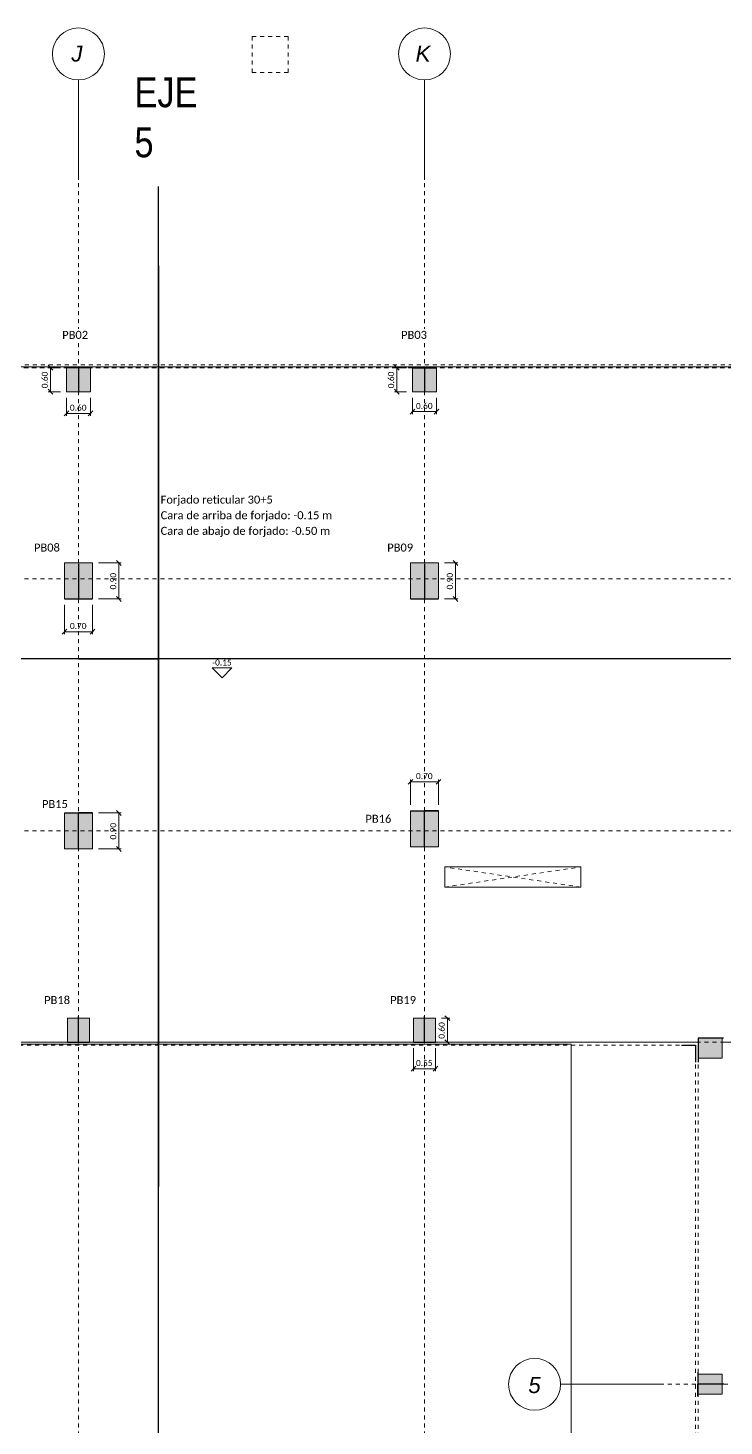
# Model space of a CAD drawing. Header units: millimetres. Extents: x -65 to 53, y -59 to 44.
# Drawn here: x 9.58 to 26.98, y 9.45 to 44.4 of the extents above; entities that cross this region are included whole.
import ezdxf

# ---------------------------------------------------------------- set-up
doc = ezdxf.new("R2010")
doc.units = ezdxf.units.MM
doc.linetypes.add('Trazo general', pattern=[0.001875, 0.00125, -0.000625])
for name, color, linetype, lineweight, true_color in [('0-AR-TXT-1', 1, 'Continuous', 5, 0xff0000), ('0-AR-TXT-2', 5, 'Continuous', 5, 0x0000ff), ('00-AUX-5', 7, 'Continuous', 25, 0xff8000), ('00-AUX-6', 5, 'Trazo general', 5, 0x0000ff), ('1-AR-PILARES-1', 7, 'Continuous', 5, 0xc0c0c0), ('CS-COTAS-1', 7, 'Continuous', 5, 0x544282), ('REJILLA-1', 7, 'Continuous', 5, 0x008080), ('REJILLA-2', 7, 'Trazo general', 5, 0x008080)]:
    doc.layers.add(name, color=color, linetype=linetype, lineweight=lineweight, true_color=true_color)
for name, color, linetype, lineweight in [('0-AUX', 7, 'Continuous', 5), ('00-AUX-1', 7, 'Trazo general', 5), ('1-AR-PILARES', 7, 'Continuous', 5), ('1-AR-VISTA', 7, 'Continuous', 5), ('CS-COTAS-100', 7, 'Continuous', 5), ('CS-NIVELES', 7, 'Continuous', 5)]:
    doc.layers.add(name, color=color, linetype=linetype, lineweight=lineweight)
doc.layers.add('EJES DE REPLANTEO', color=30, linetype='Continuous')
doc.styles.add('Arial_I', font='ariali.ttf', dxfattribs={"height": 0.4})
doc.styles.add('Calibri', font='calibri.ttf', dxfattribs={"height": 0.2})
doc.styles.add('Calibri_1', font='calibri.ttf', dxfattribs={"height": 0.15})
doc.styles.add('FS_Technic', font='technic_.ttf', dxfattribs={"height": 2.5})
doc.dimstyles.new('AIC_replanteo', dxfattribs={"dimscale": 0.3048, "dimtxt": 0.176602, "dimasz": 0.393701, "dimexe": 0.19685, "dimexo": 0.492126, "dimgap": 0.032808, "dimtad": 1, "dimrnd": 0.01, "dimzin": 0, "dimdsep": 46, "dimtxsty": 'Calibri_1', "dimblk1": 'OBLIQUE', "dimblk2": 'OBLIQUE', "dimsah": 1, "dimcen": 0.09, "dimazin": 0, "dimtfac": 1, "dimtdec": 4, "dimtix": 1, "dimtmove": 0, "dimatfit": 3, "dimfxl": 1, "dimtvp": 1, "dimtolj": 1, "dimtzin": 0, "dimarcsym": 2})

# ---------------------------------------------------------------- blocks, each defined once
blk = doc.blocks.new('Rejilla - Extremo de rejilla-3554-Planta baja - forjado 03- STR')
at = {"layer": '0-AUX'}
blk.add_circle((0, 0), 0.0065, dxfattribs=at)
blk = doc.blocks.new('Cotas de elevación - Cota vertical-26384-Planta baja - forjado 03- STR')
at = {"layer": 'CS-NIVELES'}
for p, q in [((0.00247, 0.00247), (-0.00247, 0.00247)), ((-0.00247, 0.00247), (0, 0)), ((0, 0), (0.00247, 0.00247))]:
    blk.add_line(p, q, dxfattribs=at)
blk = doc.blocks.new('DIMBLOCK41-Planta baja - forjado 03- STR')
at = {"layer": 'CS-COTAS-100', "color": 187, "lineweight": 15, "true_color": 0x544282, "transparency": 16777216}
for p, q in [((10.141, 35.908), (10.081, 35.968)), ((10.141, 35.908), (10.201, 35.848)), ((10.141, 35.308), (10.081, 35.368)), ((10.141, 35.308), (10.201, 35.248))]:
    blk.add_line(p, q, dxfattribs=at)
at = {"layer": 'CS-COTAS-100', "color": 187, "true_color": 0x544282, "transparency": 16777216}
for p, q in [((10.141, 35.908), (10.081, 35.908)), ((10.141, 35.908), (10.141, 35.308)), ((10.141, 35.908), (10.39, 35.908)), ((10.141, 35.308), (10.081, 35.308)), ((10.141, 35.308), (10.39, 35.308))]:
    blk.add_line(p, q, dxfattribs=at)
at = {"layer": 'CS-COTAS-100', "color": 0, "transparency": 16777216, "insert": (9.923, 35.395), "char_height": 0.15, "width": 0.5107, "attachment_point": 1, "rotation": 90, "line_spacing_factor": 1.158048, "style": 'Calibri_1'}
blk.add_mtext('0.60', dxfattribs=at)
blk = doc.blocks.new('_Oblique')
at = {"color": 0, "linetype": 'ByBlock', "lineweight": -2}
blk.add_line((-0.5, -0.5), (0.5, 0.5), dxfattribs=at)
blk = doc.blocks.new('DIMBLOCK42-Planta baja - forjado 03- STR')
at = {"layer": 'CS-COTAS-100', "color": 187, "true_color": 0x544282, "transparency": 16777216}
for p, q in [((10.54, 34.767), (10.54, 35.158)), ((11.14, 34.767), (11.14, 35.158)), ((10.54, 34.767), (11.14, 34.767)), ((10.54, 34.767), (10.54, 34.707)), ((11.14, 34.767), (11.14, 34.707))]:
    blk.add_line(p, q, dxfattribs=at)
at = {"layer": 'CS-COTAS-100', "color": 187, "lineweight": 15, "true_color": 0x544282, "transparency": 16777216}
for p, q in [((10.54, 34.767), (10.48, 34.707)), ((10.54, 34.767), (10.6, 34.827)), ((11.14, 34.767), (11.08, 34.707)), ((11.14, 34.767), (11.2, 34.827))]:
    blk.add_line(p, q, dxfattribs=at)
at = {"layer": 'CS-COTAS-100', "color": 0, "transparency": 16777216, "insert": (10.627, 34.984), "char_height": 0.15, "width": 0.5107, "attachment_point": 1, "line_spacing_factor": 1.158048, "style": 'Calibri_1'}
blk.add_mtext('0.60', dxfattribs=at)
blk = doc.blocks.new('DIMBLOCK43-Planta baja - forjado 03- STR')
at = {"layer": 'CS-COTAS-100', "color": 187, "lineweight": 15, "true_color": 0x544282, "transparency": 16777216}
for p, q in [((18.799, 35.908), (18.739, 35.968)), ((18.799, 35.908), (18.859, 35.848)), ((18.799, 35.308), (18.739, 35.368)), ((18.799, 35.308), (18.859, 35.248))]:
    blk.add_line(p, q, dxfattribs=at)
at = {"layer": 'CS-COTAS-100', "color": 187, "true_color": 0x544282, "transparency": 16777216}
for p, q in [((18.799, 35.908), (18.739, 35.908)), ((18.799, 35.908), (18.799, 35.308)), ((18.799, 35.908), (19.04, 35.908)), ((18.799, 35.308), (18.739, 35.308)), ((18.799, 35.308), (19.04, 35.308))]:
    blk.add_line(p, q, dxfattribs=at)
at = {"layer": 'CS-COTAS-100', "color": 0, "transparency": 16777216, "insert": (18.581, 35.395), "char_height": 0.15, "width": 0.5107, "attachment_point": 1, "rotation": 90, "line_spacing_factor": 1.158048, "style": 'Calibri_1'}
blk.add_mtext('0.60', dxfattribs=at)
blk = doc.blocks.new('DIMBLOCK44-Planta baja - forjado 03- STR')
at = {"layer": 'CS-COTAS-100', "color": 187, "true_color": 0x544282, "transparency": 16777216}
for p, q in [((19.19, 34.81), (19.19, 35.158)), ((19.79, 34.81), (19.79, 35.158)), ((19.19, 34.81), (19.79, 34.81)), ((19.19, 34.81), (19.19, 34.75)), ((19.79, 34.81), (19.79, 34.75))]:
    blk.add_line(p, q, dxfattribs=at)
at = {"layer": 'CS-COTAS-100', "color": 187, "lineweight": 15, "true_color": 0x544282, "transparency": 16777216}
for p, q in [((19.19, 34.81), (19.13, 34.75)), ((19.19, 34.81), (19.25, 34.87)), ((19.79, 34.81), (19.73, 34.75)), ((19.79, 34.81), (19.85, 34.87))]:
    blk.add_line(p, q, dxfattribs=at)
at = {"layer": 'CS-COTAS-100', "color": 0, "transparency": 16777216, "insert": (19.277, 35.028), "char_height": 0.15, "width": 0.5107, "attachment_point": 1, "line_spacing_factor": 1.158048, "style": 'Calibri_1'}
blk.add_mtext('0.60', dxfattribs=at)
blk = doc.blocks.new('DIMBLOCK52-Planta baja - forjado 03- STR')
at = {"layer": 'CS-COTAS-100', "color": 187, "lineweight": 15, "true_color": 0x544282, "transparency": 16777216}
for p, q in [((11.852, 24.778), (11.792, 24.838)), ((11.852, 24.778), (11.912, 24.718)), ((11.852, 23.878), (11.792, 23.938)), ((11.852, 23.878), (11.912, 23.818))]:
    blk.add_line(p, q, dxfattribs=at)
at = {"layer": 'CS-COTAS-100', "color": 187, "true_color": 0x544282, "transparency": 16777216}
for p, q in [((11.852, 24.778), (11.34, 24.778)), ((11.852, 24.778), (11.852, 23.878)), ((11.852, 24.778), (11.912, 24.778)), ((11.852, 23.878), (11.34, 23.878)), ((11.852, 23.878), (11.912, 23.878))]:
    blk.add_line(p, q, dxfattribs=at)
at = {"layer": 'CS-COTAS-100', "color": 0, "transparency": 16777216, "insert": (11.634, 24.115), "char_height": 0.15, "width": 0.5107, "attachment_point": 1, "rotation": 90, "line_spacing_factor": 1.158048, "style": 'Calibri_1'}
blk.add_mtext('0.90', dxfattribs=at)
blk = doc.blocks.new('DIMBLOCK53-Planta baja - forjado 03- STR')
at = {"layer": 'CS-COTAS-100', "color": 187, "true_color": 0x544282, "transparency": 16777216}
for p, q in [((11.852, 31.028), (11.34, 31.028)), ((11.852, 31.028), (11.852, 30.128)), ((11.852, 31.028), (11.912, 31.028)), ((11.852, 30.128), (11.34, 30.128)), ((11.852, 30.128), (11.912, 30.128))]:
    blk.add_line(p, q, dxfattribs=at)
at = {"layer": 'CS-COTAS-100', "color": 187, "lineweight": 15, "true_color": 0x544282, "transparency": 16777216}
for p, q in [((11.852, 31.028), (11.792, 31.088)), ((11.852, 31.028), (11.912, 30.968)), ((11.852, 30.128), (11.792, 30.188)), ((11.852, 30.128), (11.912, 30.068))]:
    blk.add_line(p, q, dxfattribs=at)
at = {"layer": 'CS-COTAS-100', "color": 0, "transparency": 16777216, "insert": (11.634, 30.365), "char_height": 0.15, "width": 0.5107, "attachment_point": 1, "rotation": 90, "line_spacing_factor": 1.158048, "style": 'Calibri_1'}
blk.add_mtext('0.90', dxfattribs=at)
blk = doc.blocks.new('DIMBLOCK54-Planta baja - forjado 03- STR')
at = {"layer": 'CS-COTAS-100', "color": 187, "true_color": 0x544282, "transparency": 16777216}
for p, q in [((10.49, 29.31), (10.49, 29.978)), ((11.19, 29.31), (11.19, 29.978)), ((10.49, 29.31), (11.19, 29.31)), ((10.49, 29.31), (10.49, 29.25)), ((11.19, 29.31), (11.19, 29.25))]:
    blk.add_line(p, q, dxfattribs=at)
at = {"layer": 'CS-COTAS-100', "color": 187, "lineweight": 15, "true_color": 0x544282, "transparency": 16777216}
for p, q in [((10.49, 29.31), (10.55, 29.37)), ((11.19, 29.31), (11.25, 29.37)), ((10.49, 29.31), (10.43, 29.25)), ((11.19, 29.31), (11.13, 29.25))]:
    blk.add_line(p, q, dxfattribs=at)
at = {"layer": 'CS-COTAS-100', "color": 0, "transparency": 16777216, "insert": (10.627, 29.528), "char_height": 0.15, "width": 0.5107, "attachment_point": 1, "line_spacing_factor": 1.158048, "style": 'Calibri_1'}
blk.add_mtext('0.70', dxfattribs=at)
blk = doc.blocks.new('DIMBLOCK55-Planta baja - forjado 03- STR')
at = {"layer": 'CS-COTAS-100', "color": 187, "true_color": 0x544282, "transparency": 16777216}
for p, q in [((20.266, 31.028), (19.99, 31.028)), ((20.266, 31.028), (20.266, 30.128)), ((20.266, 31.028), (20.326, 31.028)), ((20.266, 30.128), (19.99, 30.128)), ((20.266, 30.128), (20.326, 30.128))]:
    blk.add_line(p, q, dxfattribs=at)
at = {"layer": 'CS-COTAS-100', "color": 187, "lineweight": 15, "true_color": 0x544282, "transparency": 16777216}
for p, q in [((20.266, 31.028), (20.206, 31.088)), ((20.266, 31.028), (20.326, 30.968)), ((20.266, 30.128), (20.206, 30.188)), ((20.266, 30.128), (20.326, 30.068))]:
    blk.add_line(p, q, dxfattribs=at)
at = {"layer": 'CS-COTAS-100', "color": 0, "transparency": 16777216, "insert": (20.048, 30.365), "char_height": 0.15, "width": 0.5107, "attachment_point": 1, "rotation": 90, "line_spacing_factor": 1.158048, "style": 'Calibri_1'}
blk.add_mtext('0.90', dxfattribs=at)
blk = doc.blocks.new('DIMBLOCK56-Planta baja - forjado 03- STR')
at = {"layer": 'CS-COTAS-100', "color": 187, "lineweight": 15, "true_color": 0x544282, "transparency": 16777216}
for p, q in [((19.14, 25.557), (19.08, 25.497)), ((19.14, 25.557), (19.2, 25.617)), ((19.84, 25.557), (19.78, 25.497)), ((19.84, 25.557), (19.9, 25.617))]:
    blk.add_line(p, q, dxfattribs=at)
at = {"layer": 'CS-COTAS-100', "color": 187, "true_color": 0x544282, "transparency": 16777216}
for p, q in [((19.14, 25.557), (19.14, 25.617)), ((19.14, 25.557), (19.84, 25.557)), ((19.14, 25.557), (19.14, 24.978)), ((19.84, 25.557), (19.84, 25.617)), ((19.84, 25.557), (19.84, 24.978))]:
    blk.add_line(p, q, dxfattribs=at)
at = {"layer": 'CS-COTAS-100', "color": 0, "transparency": 16777216, "insert": (19.277, 25.775), "char_height": 0.15, "width": 0.5107, "attachment_point": 1, "line_spacing_factor": 1.158048, "style": 'Calibri_1'}
blk.add_mtext('0.70', dxfattribs=at)
blk = doc.blocks.new('DIMBLOCK69-Planta baja - forjado 03- STR')
at = {"layer": 'CS-COTAS-100', "color": 187, "true_color": 0x544282, "transparency": 16777216}
for p, q in [((19.215, 18.387), (19.215, 18.898)), ((19.765, 18.387), (19.765, 18.898)), ((19.215, 18.387), (19.765, 18.387)), ((19.215, 18.387), (19.215, 18.327)), ((19.765, 18.387), (19.765, 18.327))]:
    blk.add_line(p, q, dxfattribs=at)
at = {"layer": 'CS-COTAS-100', "color": 187, "lineweight": 15, "true_color": 0x544282, "transparency": 16777216}
for p, q in [((19.215, 18.387), (19.155, 18.327)), ((19.215, 18.387), (19.275, 18.447)), ((19.765, 18.387), (19.705, 18.327)), ((19.765, 18.387), (19.825, 18.447))]:
    blk.add_line(p, q, dxfattribs=at)
at = {"layer": 'CS-COTAS-100', "color": 0, "transparency": 16777216, "insert": (19.277, 18.605), "char_height": 0.15, "width": 0.5107, "attachment_point": 1, "line_spacing_factor": 1.158048, "style": 'Calibri_1'}
blk.add_mtext('0.55', dxfattribs=at)
blk = doc.blocks.new('DIMBLOCK70-Planta baja - forjado 03- STR')
at = {"layer": 'CS-COTAS-100', "color": 187, "true_color": 0x544282, "transparency": 16777216}
for p, q in [((20.062, 19.648), (19.915, 19.648)), ((20.062, 19.648), (20.062, 19.048)), ((20.062, 19.648), (20.122, 19.648)), ((20.062, 19.048), (19.997, 19.048)), ((20.062, 19.048), (20.122, 19.048))]:
    blk.add_line(p, q, dxfattribs=at)
at = {"layer": 'CS-COTAS-100', "color": 187, "lineweight": 15, "true_color": 0x544282, "transparency": 16777216}
for p, q in [((20.062, 19.648), (20.002, 19.708)), ((20.062, 19.648), (20.122, 19.588)), ((20.062, 19.048), (20.002, 19.108)), ((20.062, 19.048), (20.122, 18.988))]:
    blk.add_line(p, q, dxfattribs=at)
at = {"layer": 'CS-COTAS-100', "color": 0, "transparency": 16777216, "insert": (19.844, 19.135), "char_height": 0.15, "width": 0.5107, "attachment_point": 1, "rotation": 90, "line_spacing_factor": 1.158048, "style": 'Calibri_1'}
blk.add_mtext('0.60', dxfattribs=at)

msp = doc.modelspace()

# ---------------------------------------------------------------- hatches: boundary and pattern name
at = {"layer": '1-AR-PILARES-1'}
for points in [[(11.14008, 35.30799), (11.14008, 35.90799), (10.54008, 35.90799), (10.54008, 35.30799)], [(19.79008, 35.30799), (19.79008, 35.90799), (19.19008, 35.90799), (19.19008, 35.30799)], [(10.49008, 30.12799), (11.19008, 30.12799), (11.19008, 31.02799), (10.49008, 31.02799)], [(19.14008, 30.12799), (19.84008, 30.12799), (19.84008, 31.02799), (19.14008, 31.02799)], [(19.14008, 23.92822), (19.84008, 23.92822), (19.84008, 24.82822), (19.14008, 24.82822)], [(10.49008, 23.87799), (11.19008, 23.87799), (11.19008, 24.77799), (10.49008, 24.77799)], [(11.11508, 19.04799), (11.11508, 19.64799), (10.56508, 19.64799), (10.56508, 19.04799)], [(19.76508, 19.04799), (19.76508, 19.64799), (19.21508, 19.64799), (19.21508, 19.04799)], [(26.93008, 18.65299), (26.93008, 19.15299), (26.33008, 19.15299), (26.33008, 18.65299)], [(26.33008, 10.24799), (26.93008, 10.24799), (26.93008, 10.74799), (26.33008, 10.74799)]]:
    msp.add_hatch(color=256, dxfattribs=at).paths.add_polyline_path(points)

# ---------------------------------------------------------------- linework, layer by layer
at = {"layer": '00-AUX-1'}
for p, q in [((15.18402, 44.19061), (16.08402, 44.19061)), ((15.18402, 43.29061), (15.18402, 44.19061)), ((16.08402, 44.19061), (16.08402, 43.29061)), ((16.08402, 43.29061), (15.18402, 43.29061)), ((23.39508, 22.92811), (19.99508, 23.42811)), ((19.99508, 22.92811), (23.39508, 23.42811)), ((19.99508, 22.92811), (19.99508, 23.42811)), ((19.99508, 23.42811), (23.39508, 23.42811)), ((23.39508, 23.42811), (23.39508, 22.92811)), ((23.39508, 22.92811), (19.99508, 22.92811))]:
    msp.add_line(p, q, dxfattribs=at)
at = {"layer": '00-AUX-5'}
for p, q in [((11.14008, 35.90799), (10.54008, 35.90799)), ((10.84008, 35.90799), (10.84008, 35.28799)), ((19.19008, 35.90799), (19.79008, 35.90799)), ((19.49008, 35.90799), (19.49008, 35.30799)), ((10.84008, 31.00799), (10.84008, 30.12799)), ((19.49008, 31.00799), (19.49008, 30.12799)), ((10.49008, 30.12799), (11.19008, 30.12799)), ((19.14008, 30.12799), (19.84008, 30.12799)), ((19.13854, 24.82822), (19.83854, 24.82822)), ((19.83854, 24.82822), (19.48854, 24.82822)), ((19.48854, 23.92822), (19.48854, 24.82822)), ((10.49008, 24.77799), (11.19008, 24.77799)), ((11.19008, 24.77799), (10.84008, 24.77799)), ((10.84008, 23.87799), (10.84008, 24.77799)), ((10.84008, 19.04799), (10.84008, 19.69799)), ((19.49008, 19.04799), (19.49008, 19.69799)), ((10.56508, 19.04799), (11.11508, 19.04799)), ((19.21508, 19.04799), (19.76508, 19.04799)), ((25.91008, 18.97799), (26.26008, 18.97799)), ((26.26008, 18.97799), (26.26008, 18.55299)), ((26.96008, 19.15299), (26.33008, 19.15299)), ((26.33008, 19.15299), (26.33008, 18.55299)), ((26.32008, 10.79799), (26.32008, 10.19799)), ((26.32008, 10.19799), (26.32008, 10.49799)), ((26.97008, 10.49799), (26.32008, 10.49799))]:
    msp.add_line(p, q, dxfattribs=at)
at = {"layer": '00-AUX-6'}
for p, q in [((-58.72133, 35.90799), (43.26008, 35.90799)), ((-58.70133, 35.97799), (43.26008, 35.97799)), ((26.26008, 19.04799), (-46.93992, 19.04799)), ((26.26008, 18.97799), (-46.93992, 18.97799)), ((26.26008, -27.41201), (26.26008, 18.97799)), ((26.33008, -27.41201), (26.33008, 18.97799))]:
    msp.add_line(p, q, dxfattribs=at)
at = {"layer": '1-AR-PILARES'}
for p, q in [((11.14008, 35.90799), (10.54008, 35.90799)), ((10.54008, 35.90799), (10.54008, 35.30799)), ((11.14008, 35.30799), (11.14008, 35.90799)), ((19.19008, 35.90799), (19.19008, 35.30799)), ((19.79008, 35.90799), (19.19008, 35.90799)), ((19.79008, 35.30799), (19.79008, 35.90799)), ((10.54008, 35.30799), (11.14008, 35.30799)), ((19.19008, 35.30799), (19.79008, 35.30799)), ((10.49008, 31.02799), (10.49008, 30.12799)), ((11.19008, 31.02799), (10.49008, 31.02799)), ((11.19008, 30.12799), (11.19008, 31.02799)), ((19.14008, 31.02799), (19.14008, 30.12799)), ((19.84008, 31.02799), (19.14008, 31.02799)), ((19.84008, 30.12799), (19.84008, 31.02799)), ((10.49008, 30.12799), (11.19008, 30.12799)), ((19.14008, 30.12799), (19.84008, 30.12799)), ((19.84008, 24.82822), (19.14008, 24.82822)), ((19.14008, 24.82822), (19.14008, 23.92822)), ((19.84008, 23.92822), (19.84008, 24.82822)), ((10.49008, 24.77799), (10.49008, 23.87799)), ((11.19008, 24.77799), (10.49008, 24.77799)), ((11.19008, 23.87799), (11.19008, 24.77799)), ((10.49008, 23.87799), (11.19008, 23.87799)), ((19.14008, 23.92822), (19.84008, 23.92822)), ((11.11508, 19.64799), (10.56508, 19.64799)), ((10.56508, 19.64799), (10.56508, 19.04799)), ((11.11508, 19.04799), (11.11508, 19.64799)), ((19.76508, 19.64799), (19.21508, 19.64799)), ((19.21508, 19.64799), (19.21508, 19.04799)), ((19.76508, 19.04799), (19.76508, 19.64799)), ((10.56508, 19.04799), (11.11508, 19.04799)), ((19.21508, 19.04799), (19.76508, 19.04799)), ((26.93008, 19.15299), (26.33008, 19.15299)), ((26.33008, 19.15299), (26.33008, 18.65299)), ((26.93008, 18.65299), (26.93008, 19.15299)), ((26.33008, 18.65299), (26.93008, 18.65299)), ((26.93008, 10.74799), (26.33008, 10.74799)), ((26.33008, 10.74799), (26.33008, 10.24799)), ((26.93008, 10.24799), (26.93008, 10.74799)), ((26.33008, 10.24799), (26.93008, 10.24799))]:
    msp.add_line(p, q, dxfattribs=at)
at = {"layer": '1-AR-VISTA'}
for p, q in [((-58.68483, 35.92811), (43.19008, 35.92811)), ((19.99508, 23.42811), (23.39508, 23.42811)), ((19.99508, 22.92811), (19.99508, 23.42811)), ((23.39508, 23.42811), (23.39508, 22.92811)), ((23.39508, 22.92811), (19.99508, 22.92811)), ((-45.75716, 18.99799), (23.16008, 18.99799)), ((10.56508, 19.04799), (2.76508, 19.04799)), ((19.21508, 19.04799), (11.11508, 19.04799)), ((26.33008, 19.04799), (19.76508, 19.04799)), ((23.16008, 18.99799), (23.16008, -24.25201)), ((29.86008, 19.04799), (26.93008, 19.04799))]:
    msp.add_line(p, q, dxfattribs=at)
at = {"layer": 'EJES DE REPLANTEO'}
for p, q in [((46.39647, 28.62799), (-61.83797, 28.62799)), ((10.84008, 28.62799), (12.84008, 28.62799))]:
    msp.add_line(p, q, dxfattribs=at)
at = {"layer": 'REJILLA-1'}
for p, q in [((10.84008, 40.60006), (10.84008, 43.10006)), ((19.49008, 40.60006), (19.49008, 43.10006)), ((25.3916, 10.49799), (22.8916, 10.49799))]:
    msp.add_line(p, q, dxfattribs=at)
at = {"layer": 'REJILLA-2'}
for p, q in [((10.84008, -55.77901), (10.84008, 40.60006)), ((19.49008, -55.77901), (19.49008, 40.60006)), ((-61.70992, 35.90799), (48.77676, 35.90799)), ((-61.70992, 30.62799), (48.77676, 30.62799)), ((-61.70992, 24.32799), (48.77676, 24.32799)), ((-61.70992, 19.04799), (48.77676, 19.04799)), ((49.67008, 10.49799), (25.3916, 10.49799))]:
    msp.add_line(p, q, dxfattribs=at)

# ---------------------------------------------------------------- block references
at = {"layer": '0-AUX', "xscale": 99.99999999999993, "yscale": 99.99999999999993, "zscale": 99.99999999999993}
for p in [(10.84008, 43.75006), (19.49008, 43.75006)]:
    msp.add_blockref('Rejilla - Extremo de rejilla-3554-Planta baja - forjado 03- STR', p, dxfattribs=at)
at = {"layer": '0-AUX', "xscale": 99.99999999999993, "yscale": 99.99999999999993, "zscale": 99.99999999999993, "rotation": 90.00000000000057}
msp.add_blockref('Rejilla - Extremo de rejilla-3554-Planta baja - forjado 03- STR', (22.2416, 10.49799), dxfattribs=at)
at = {"layer": 'CS-NIVELES', "xscale": 99.99999999999993, "yscale": 99.99999999999993, "zscale": 99.99999999999993}
msp.add_blockref('Cotas de elevación - Cota vertical-26384-Planta baja - forjado 03- STR', (14.43116, 28.1565), dxfattribs=at)

# ---------------------------------------------------------------- texts
at = {"layer": '0-AR-TXT-1', "insert": (12.89483, 32.71085), "char_height": 0.2, "width": 3.4472562, "attachment_point": 1, "style": 'Calibri', "bg_fill": 3, "box_fill_scale": 1.25, "bg_fill_color": 256, "bg_fill_true_color": 13158600, "bg_fill_transparency": 0}
msp.add_mtext('Forjado reticular 30+5', dxfattribs=at)
at = {"layer": '0-AR-TXT-2', "insert": (9.72914, 31.5123), "char_height": 0.2, "width": 0.7936706, "attachment_point": 1, "style": 'Calibri', "bg_fill": 3, "box_fill_scale": 1.25, "bg_fill_color": 256, "bg_fill_true_color": 13158600, "bg_fill_transparency": 0}
msp.add_mtext('PB08', dxfattribs=at)
at = {"layer": 'CS-NIVELES', "insert": (14.18481, 28.6144), "char_height": 0.15, "width": 0.5912343, "attachment_point": 1, "line_spacing_factor": 1.158048, "style": 'Calibri_1'}
msp.add_mtext('-0.15', dxfattribs=at)
at = {"layer": 'EJES DE REPLANTEO', "insert": (12.24056, 43.16864), "char_height": 0.75, "width": 0.3298438, "attachment_point": 1, "style": 'FS_Technic'}
msp.add_mtext('EJE 5', dxfattribs=at)

# ---------------------------------------------------------------- dimensions: what is measured, and where the dimension line sits
at = {"layer": 'CS-COTAS-1'}
for base, p1, p2, override, picture, middle in [((10.14102, 35.30799), (10.54008, 35.90799), (10.54008, 35.30799), {"dimpost": '<>', "dimfxl": 0.6}, 'DIMBLOCK41-Planta baja - forjado 03- STR', (10.05417, 35.60799)), ((18.79857, 35.30799), (19.19008, 35.90799), (19.19008, 35.30799), {"dimpost": '<>', "dimfxl": 0.6}, 'DIMBLOCK43-Planta baja - forjado 03- STR', (18.71173, 35.60799)), ((11.85238, 30.12799), (11.19008, 31.02799), (11.19008, 30.12799), {"dimpost": '<>', "dimfxl": 0.9}, 'DIMBLOCK53-Planta baja - forjado 03- STR', (11.76553, 30.57799)), ((20.26622, 30.12799), (19.84008, 31.02799), (19.84008, 30.12799), {"dimpost": '<>', "dimfxl": 0.9}, 'DIMBLOCK55-Planta baja - forjado 03- STR', (20.17938, 30.57799)), ((11.85238, 23.87799), (11.19008, 24.77799), (11.19008, 23.87799), {"dimpost": '<>', "dimfxl": 0.9}, 'DIMBLOCK52-Planta baja - forjado 03- STR', (11.76553, 24.32799)), ((20.06233, 19.04799), (19.76508, 19.64799), (20.14718, 19.04799), {"dimpost": '<>', "dimfxl": 0.711339}, 'DIMBLOCK70-Planta baja - forjado 03- STR', (19.97548, 19.34799))]:
    dim = msp.add_linear_dim(base=base, p1=p1, p2=p2, angle=90, dimstyle='AIC_replanteo', override=override, dxfattribs=at)
    dim.commit()
    dim.dimension.update_dxf_attribs({"geometry": picture, "text_midpoint": middle})
for base, p1, p2, override, picture, middle in [((11.14008, 34.76652), (10.54008, 35.30799), (11.14008, 35.30799), {"dimpost": '<>', "dimfxl": 0.6}, 'DIMBLOCK42-Planta baja - forjado 03- STR', (10.84008, 34.85336)), ((19.79008, 34.81021), (19.19008, 35.30799), (19.79008, 35.30799), {"dimpost": '<>', "dimfxl": 0.6}, 'DIMBLOCK44-Planta baja - forjado 03- STR', (19.49008, 34.89706)), ((11.19008, 29.30972), (10.49008, 30.12799), (11.19008, 30.12799), {"dimpost": '<>', "dimfxl": 0.7}, 'DIMBLOCK54-Planta baja - forjado 03- STR', (10.84008, 29.39656)), ((19.84008, 25.55728), (19.14008, 24.82822), (19.84008, 24.82822), {"dimpost": '<>', "dimfxl": 0.7}, 'DIMBLOCK56-Planta baja - forjado 03- STR', (19.49008, 25.64413)), ((19.76508, 18.38695), (19.21508, 19.04799), (19.76508, 19.04799), {"dimpost": '<>', "dimfxl": 0.55}, 'DIMBLOCK69-Planta baja - forjado 03- STR', (19.49008, 18.47379))]:
    dim = msp.add_linear_dim(base=base, p1=p1, p2=p2, dimstyle='AIC_replanteo', override=override, dxfattribs=at)
    dim.commit()
    dim.dimension.update_dxf_attribs({"geometry": picture, "text_midpoint": middle})

# ---------------------------------------------------------------- next in the draw order: texts
at = {"layer": '0-AR-TXT-1', "insert": (12.89483, 32.32059), "char_height": 0.2, "width": 5.3793231, "attachment_point": 1, "style": 'Calibri', "bg_fill": 3, "box_fill_scale": 1.25, "bg_fill_color": 256, "bg_fill_true_color": 13158600, "bg_fill_transparency": 0}
msp.add_mtext('Cara de arriba de forjado: -0.15 m ', dxfattribs=at)
at = {"layer": '0-AR-TXT-2', "char_height": 0.2, "width": 0.7936706, "attachment_point": 1, "style": 'Calibri', "bg_fill": 3, "box_fill_scale": 1.25, "bg_fill_color": 256, "bg_fill_true_color": 13158600, "bg_fill_transparency": 0}
for s, insert in [('PB02', (10.43479, 36.82878)), ('PB03', (18.90479, 36.82878)), ('PB09', (18.55914, 31.5123)), ('PB15', (9.92914, 25.1023)), ('PB16', (18.01347, 24.7332)), ('PB18', (9.98321, 20.2023)), ('PB19', (18.63166, 20.2023))]:
    msp.add_mtext(s, dxfattribs=dict(at, insert=insert))
at = {"layer": '0-AUX', "char_height": 0.4, "attachment_point": 1, "style": 'Arial_I', "bg_fill": 3, "box_fill_scale": 1.25, "bg_fill_color": 256, "bg_fill_true_color": 13158600, "bg_fill_transparency": 0}
for s, insert, width in [('\\fArial|b0|i1|c0|p34|;J', (10.66359, 43.96099), 0.3447256), ('\\fArial|b0|i1|c0|p34|;K', (19.26709, 43.96099), 0.4569619), ('\\fArial|b0|i1|c0|p34|;5', (22.08346, 10.67879), 0.3767931)]:
    msp.add_mtext(s, dxfattribs=dict(at, insert=insert, width=width))

# ---------------------------------------------------------------- next in the draw order: texts
at = {"layer": '0-AR-TXT-1', "insert": (12.89483, 31.93033), "char_height": 0.2, "width": 5.3071712, "attachment_point": 1, "style": 'Calibri', "bg_fill": 3, "box_fill_scale": 1.25, "bg_fill_color": 256, "bg_fill_true_color": 13158600, "bg_fill_transparency": 0}
msp.add_mtext('Cara de abajo de forjado: -0.50 m ', dxfattribs=at)

# ---------------------------------------------------------------- next in the draw order: linework, layer by layer
at = {"layer": 'EJES DE REPLANTEO'}
for p, q in [((12.84008, -54.95395), (12.84008, 40.43941)), ((12.84008, 28.62799), (12.84008, 38.45413)), ((12.84008, 38.45413), (12.84008, 15.44517))]:
    msp.add_line(p, q, dxfattribs=at)

doc.saveas('drawing.dxf')
